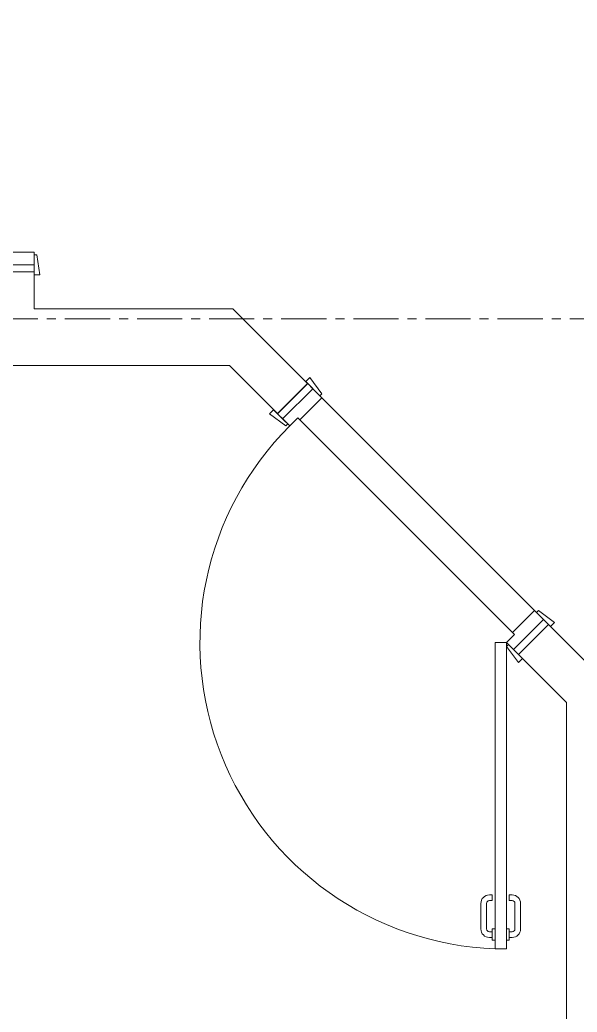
# Model space of a CAD drawing. Header units: millimetres. Extents: x 26027 to 581921, y 7230 to 233891.
# Drawn here: x 484168 to 486131, y 161503 to 164998 of the extents above; entities that cross this region are included whole.
import ezdxf

# ---------------------------------------------------------------- set-up
doc = ezdxf.new("R2010")
doc.units = ezdxf.units.MM
doc.header["$LTSCALE"] = 5
doc.linetypes.add('CENTER', pattern=[50.8, 31.75, -6.35, 6.35, -6.35])
doc.layers.add('axes', color=9, linetype='Continuous')
doc.layers.add('car', color=250, linetype='Continuous', lineweight=5)
doc.layers.add('Walls', color=32, linetype='Continuous', lineweight=5)
doc.layers.add('Wooden Joinery', color=7, linetype='Continuous', lineweight=5, true_color=0xffdcd1)

# ---------------------------------------------------------------- blocks, each defined once
blk = doc.blocks.new('A$C683B37BC')
at = {"layer": 'car'}
for p, q in [((-770.4, -827), (-21.2, -77.8)), ((56.6, -155.6, -2.4), (-692.7, -904.8, -4.7))]:
    blk.add_line(p, q, dxfattribs=at)
at = {"layer": 'Wooden Joinery'}
for p, q in [((-92.4, 996.4, -2.4), (-102.4, 996.4, -2.4)), ((-92.4, 1006.4, -2.4), (-92.4, 966.4, -2.4)), ((-82.4, 1006.4, -2.4), (-92.4, 1006.4, -2.4)), ((-42.4, 1006.4, -2.4), (-32.4, 1006.4, -2.4)), ((-32.4, 1006.4, -2.4), (-32.4, 966.4, -2.4)), ((-32.4, 996.4, -2.4), (-22.4, 996.4, -2.4)), ((-132.4, 966.4, -2.4), (-132.4, 876.4, -2.4)), ((-112.4, 966.4, -2.4), (-112.4, 876.4, -2.4)), ((-92.4, 976.4, -2.4), (-102.4, 976.4, -2.4)), ((-82.4, 966.4, -2.4), (-92.4, 966.4, -2.4)), ((-42.4, 966.4, -2.4), (-32.4, 966.4, -2.4)), ((-32.4, 976.4, -2.4), (-22.4, 976.4, -2.4)), ((-12.4, 966.4, -2.4), (-12.4, 876.4, -2.4)), ((7.6, 966.4, -2.4), (7.6, 876.4, -2.4)), ((-92.4, 866.4, -2.4), (-102.4, 866.4, -2.4)), ((-92.4, 846.4, -2.4), (-102.4, 846.4, -2.4)), ((-92.4, 866.4, -2.4), (-92.4, 846.4, -2.4)), ((-32.4, 866.4, -2.4), (-22.4, 866.4, -2.4)), ((-32.4, 866.4, -2.4), (-32.4, 846.4, -2.4)), ((-32.4, 846.4, -2.4), (-22.4, 846.4, -2.4))]:
    blk.add_line(p, q, dxfattribs=at)
for points in [[(-82.4, -42.4), (-82.4, 1036.4), (-42.4, 1036.4), (-42.4, -42.4)], [(-35.4, -35.4), (-42.4, -28.3), (0, 28.3), (14.1, 14.1)], [(63.6, -148.5), (70.7, -155.6), (127.3, -113.1), (113.1, -99)], [(-812.9, -812.9), (-819.9, -805.8), (-876.5, -848.2), (-862.4, -862.4)], [(-699.7, -911.9), (-692.7, -918.9), (-735.1, -975.5), (-749.2, -961.4)]]:
    blk.add_lwpolyline(points, close=True, dxfattribs=at)
for points in [[(-17.7, -17.7), (88.4, -123.7), (106.1, -106.1), (0, 0), (-17.7, -17.7)], [(-17.7, -17.7), (-42.4, -42.4), (-14.1, -70.7), (-21.2, -77.8), (56.6, -155.6), (88.4, -123.7), (-17.7, -17.7)], [(-830.6, -830.6), (-724.5, -936.6), (-742.2, -954.3), (-848.2, -848.2), (-830.6, -830.6)], [(-830.6, -830.6), (-805.8, -805.8), (-777.5, -834.1), (-770.4, -827), (-692.7, -904.8), (-724.5, -936.6), (-830.6, -830.6)]]:
    blk.add_lwpolyline(points, dxfattribs=at)
for centre, radius, start, end in [((-42.4, -42.4), 1079.6, 92.1234, 225), ((-102.4, 966.4, -2.4), 30, 90, 180), ((-22.4, 966.4, -2.4), 30, 0, 90), ((-102.4, 966.4, -2.4), 10, 90, 180), ((-22.4, 966.4, -2.4), 10, 0, 90), ((-102.4, 876.4, -2.4), 30, 180, 270), ((-102.4, 876.4, -2.4), 10, 180, 270), ((-22.4, 876.4, -2.4), 10, 270, 0), ((-22.4, 876.4, -2.4), 30, 270, 0)]:
    blk.add_arc(centre, radius, start, end, dxfattribs=at)
blk = doc.blocks.new('A$C692066EF')
at = {"layer": 'Wooden Joinery'}
for p, q in [((2405.9, 280), (2495.9, 280)), ((2375.9, 240), (2375.9, 250)), ((2395.9, 240), (2395.9, 250)), ((2405.9, 260), (2495.9, 260)), ((2505.9, 240), (2505.9, 250)), ((2525.9, 240), (2525.9, 250)), ((2365.9, 240), (2405.9, 240)), ((2365.9, 230), (2365.9, 240)), ((2405.9, 230), (2405.9, 240)), ((2505.9, 240), (2525.9, 240)), ((2365.9, 190), (2365.9, 180)), ((2365.9, 180), (2405.9, 180)), ((2375.9, 180), (2375.9, 170)), ((2395.9, 180), (2395.9, 170)), ((2405.9, 190), (2405.9, 180)), ((2505.9, 180), (2505.9, 170)), ((2505.9, 180), (2525.9, 180)), ((2525.9, 180), (2525.9, 170)), ((2405.9, 160), (2495.9, 160)), ((2405.9, 140), (2495.9, 140))]:
    blk.add_line(p, q, dxfattribs=at)
for points in [[(3215, 1080), (3205, 1080), (3195, 1150), (3215, 1150)], [(3365, 1070), (3375, 1070), (3385, 1140), (3365, 1140)], [(3215, 230), (2335.9, 230), (2335.9, 190), (3215, 190)], [(3215, 230), (2335.9, 230), (2335.9, 190), (3215, 190)], [(3215, 180), (3205, 180), (3195, 110), (3215, 110)], [(3365, 190), (3375, 190), (3385, 120), (3365, 120)]]:
    blk.add_lwpolyline(points, close=True, dxfattribs=at)
for points in [[(3215, 1105), (3365, 1105), (3365, 1130), (3215, 1130), (3215, 1105)], [(3215, 1105), (3215, 1070), (3255, 1070), (3255, 1060), (3365, 1060), (3365, 1105), (3215, 1105)], [(3215, 155), (3215, 190), (3255, 190), (3255, 200), (3365, 200), (3365, 155), (3215, 155)], [(3215, 155), (3365, 155), (3365, 130), (3215, 130), (3215, 155)]]:
    blk.add_lwpolyline(points, dxfattribs=at)
for centre, radius, start, end in [((3215, 190), 880, 90, 177.3947), ((2405.9, 250), 30, 90, 180), ((2495.9, 250), 30, 0, 90), ((2405.9, 250), 10, 90, 180), ((2495.9, 250), 10, 0, 90), ((2405.9, 170), 30, 180, 270), ((2405.9, 170), 10, 180, 270), ((2495.9, 170), 10, 270, 0), ((2495.9, 170), 30, 270, 0)]:
    blk.add_arc(centre, radius, start, end, dxfattribs=at)

msp = doc.modelspace()

# ---------------------------------------------------------------- linework, layer by layer
at = {"layer": 'axes', "linetype": 'CENTER', "lineweight": 0}
msp.add_line((544175.8, 163945.3, 2.4), (461383.1, 163945.3, 2.4), dxfattribs=at)
at = {"layer": 'Walls'}
for p, q in [((484218.4, 164110.3, 2.4), (484118.4, 164110.3, 2.4)), ((484218.4, 164110.3, 2.4), (484218.4, 163980.3, 2.4)), ((484918.8, 163980.3, 2.4), (484218.4, 163980.3, 2.4)), ((485182, 163717, 2.4), (484918.8, 163980.3, 2.4)), ((484906.6, 163780.3, 2.4), (481063.8, 163780.3, 2.4)), ((485075.9, 163611, 2.4), (484906.6, 163780.3, 2.4)), ((485075.9, 163611, 2.4), (485182, 163717, 2.4)), ((485924.5, 162762.4, 2.4), (486030.5, 162868.5, 2.4)), ((486168.8, 162730.3, 2.4), (486030.5, 162868.5, 2.4)), ((486093.8, 162593.1, 2.4), (485924.5, 162762.4, 2.4)), ((486093.8, 158855.3, 2.4), (486093.8, 162593.1, 2.4))]:
    msp.add_line(p, q, dxfattribs=at)

# ---------------------------------------------------------------- block references
at = {"layer": 'Wooden Joinery'}
msp.add_blockref('A$C692066EF', (480853.4, 163980.3, 2.4), dxfattribs=at)
at = {"layer": 'Wooden Joinery', "xscale": -1, "rotation": 180}
msp.add_blockref('A$C683B37BC', (485924.5, 162762.4, 2.4), dxfattribs=at)

doc.saveas('drawing.dxf')
